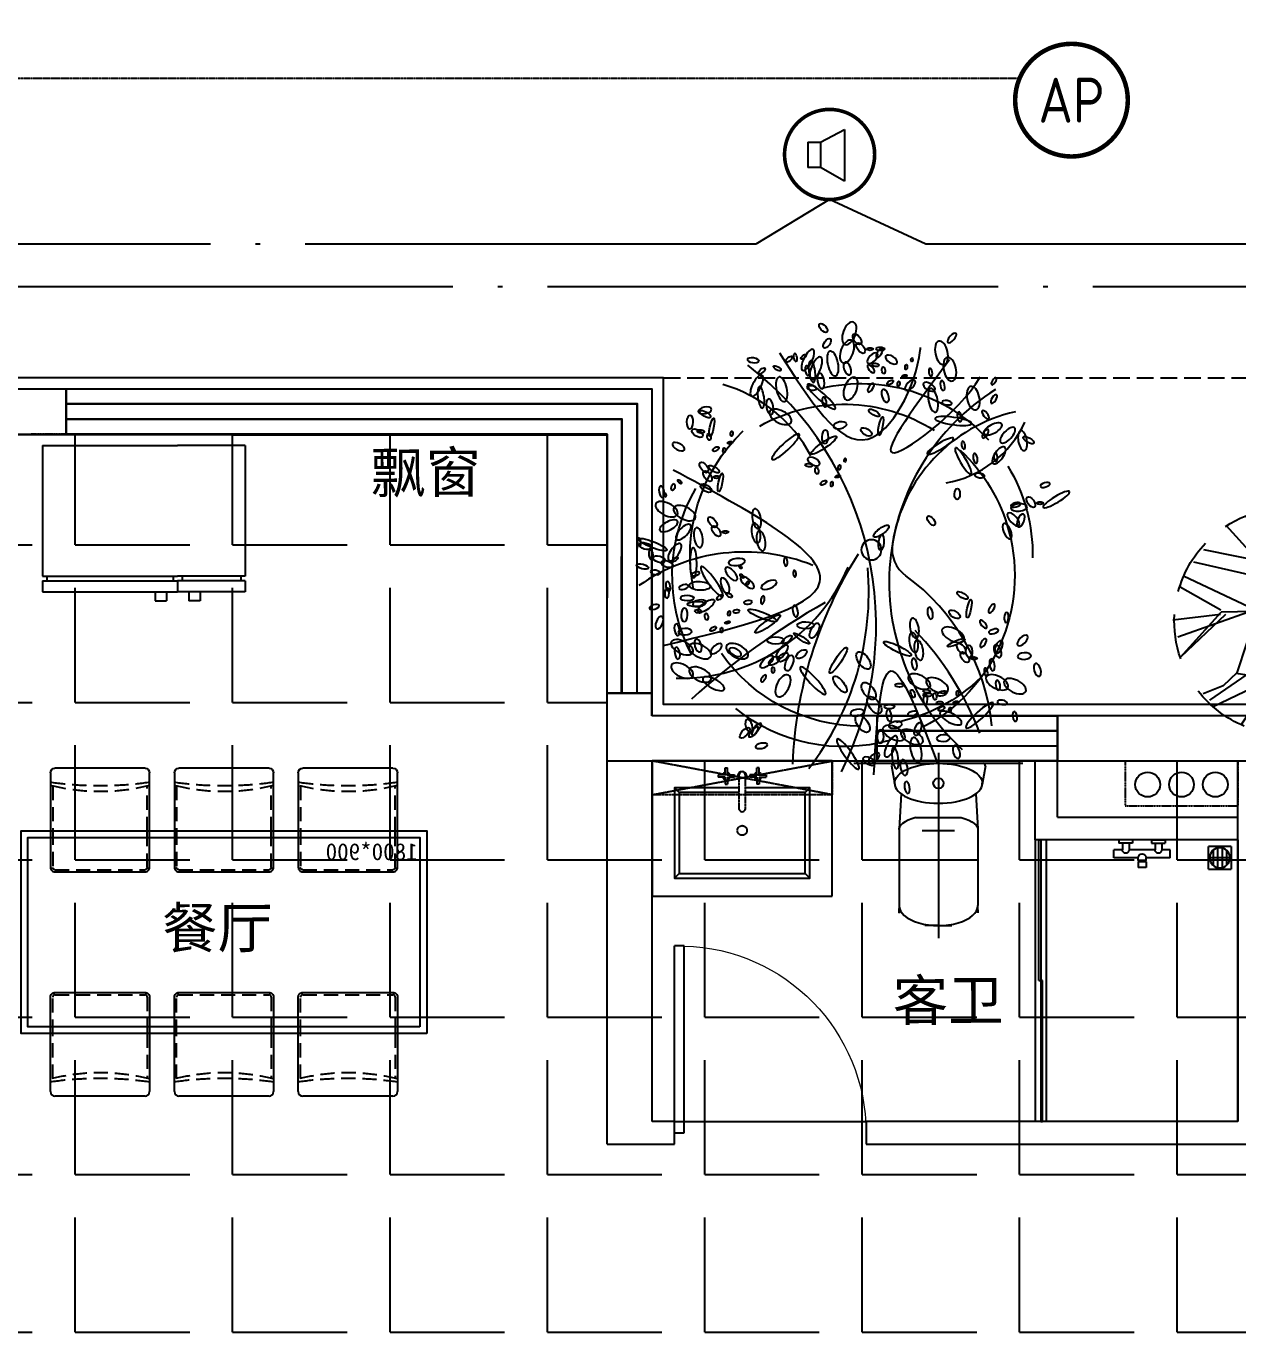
# Model space of a CAD drawing. Extents: x -284868 to 304789, y -137694 to 137894.
# Drawn here: x 267302 to 272679, y -110361 to -104558 of the extents above; entities that cross this region are included whole.
import ezdxf
from ezdxf.enums import TextEntityAlignment as Align

# ---------------------------------------------------------------- set-up
doc = ezdxf.new("R2010")
doc.units = 0
for name, pattern in [('AX-COMP-140B（200）$0$1#comfort_plan$0$DASH', [0.35, 0.25, -0.1]), ('AX-COMP-140B（200）$0$DASH', [0.35, 0.25, -0.1]), ('BORDER2', [0.875, 0.25, -0.125, 0.25, -0.125, 0, -0.125]), ('DASH', [0.35, 0.25, -0.1]), ('DOTE', [2.42, 2, -0.2, 0.02, -0.2]), ('HIDDEN2', [0.1875, 0.125, -0.0625])]:
    doc.linetypes.add(name, pattern=pattern)
doc.layers.get('0').update_dxf_attribs({"linetype": 'CONTINUOUS'})
for name, color, linetype in [('0-墙', 4, 'CONTINUOUS'), ('0-底图', 251, 'CONTINUOUS'), ('0-窗', 11, 'CONTINUOUS'), ('0-非设计区域', 251, 'CONTINUOUS'), ('EQUIP-广播', 3, 'CONTINUOUS'), ('EQUIP-通讯', 3, 'CONTINUOUS'), ('P-完成面', 42, 'CONTINUOUS'), ('P-平面家具', 3, 'CONTINUOUS'), ('P-平面植物', 251, 'CONTINUOUS'), ('WIRE-广播线', 220, 'DOTE'), ('WIRE-网络', 130, 'BORDER2')]:
    doc.layers.add(name, color=color, linetype=linetype)
doc.styles.add('_TCH_DYN', font='')
doc.styles.add('_TEL_ATTDEF', font='GBENOR', dxfattribs={"width": 0.8, "height": 3, "bigfont": 'GBCBIG'})
doc.styles.add('_TEL_DIM', font='SIMPLEX', dxfattribs={"width": 0.8, "height": 3.5, "bigfont": 'HZTXT'})
doc.styles.add('繁线体', font='')
doc.styles.get('_TCH_DYN').set_extended_font_data('SimSun')
doc.styles.get('繁线体').set_extended_font_data('SimSun')

# ---------------------------------------------------------------- blocks, each defined once
blk = doc.blocks.new('A$C6B9D541B')
at = {"ltscale": 500}
for p, q in [((-15, 20), (-15, 277.5)), ((425, 277.5), (425, 20)), ((405, 0), (5, 0))]:
    blk.add_line(p, q, dxfattribs=at)
at = {"linetype": 'HIDDEN2', "ltscale": 500}
for p, q in [((-5, 78.3), (-5, 277.5)), ((415, 277.5), (415, 78.3))]:
    blk.add_line(p, q, dxfattribs=at)
at = {"ltscale": 500}
blk.add_lwpolyline([(-15, 277.5), (-15, 440, -0.414214), (5, 460), (405, 460, -0.414214), (425, 440), (425, 277.5)], format="xyb", dxfattribs=at)
at = {"linetype": 'HIDDEN2', "ltscale": 500}
blk.add_lwpolyline([(-5, 277.5), (-5, 440, -0.414214), (5, 450), (405, 450, -0.414214), (415, 440), (415, 277.5)], format="xyb", dxfattribs=at)
for centre, radius, start, end in [((205, -793.1), 896.7, 75.79752, 104.20248), ((203.7, -1474), 1552.3, 81.80427, 98.09956)]:
    blk.add_arc(centre, radius, start, end, dxfattribs=at)
at = {"ltscale": 500}
for centre, start, end in [((5, 20), 180, 270), ((405, 20), 270, 0)]:
    blk.add_arc(centre, 20, start, end, dxfattribs=at)
blk = doc.blocks.new('*U393')
at = {"ltscale": 500}
blk.add_lwpolyline([(0, 0), (1800, 0), (1800, 900), (0, 900)], close=True, dxfattribs=at)
at = {"color": 253, "ltscale": 500}
blk.add_lwpolyline([(30, 30), (1770, 30), (1770, 870), (30, 870)], close=True, dxfattribs=at)
at = {"rotation": 180}
for p in [(555, 1177.5), (1105, 1177.5), (1655, 1177.5)]:
    blk.add_blockref('A$C6B9D541B', p, dxfattribs=at)
at = {"xscale": -1}
for p in [(555, -277.5), (1105, -277.5), (1655, -277.5)]:
    blk.add_blockref('A$C6B9D541B', p, dxfattribs=at)
at = {"color": 253, "style": '繁线体'}
blk.add_text('1800*900', height=75, dxfattribs=at).set_placement((244.5, 807.5), align=Align.MIDDLE_CENTER)
blk = doc.blocks.new('2000000011AX-COMP-140B（200）$0$111110111022110811071652CDX双门冰箱162')
at = {"linetype": 'AX-COMP-140B（200）$0$DASH', "ltscale": 0.3}
blk.add_line((-1000, 0), (0, 0), dxfattribs=at)
for p, q in [((-950, -50), (-950, -630)), ((-950, -50), (-650, -50)), ((-50, -50), (-650, -50)), ((-50, -50), (-50, -630)), ((-950, -630), (-930, -630)), ((-930, -630), (-670, -630)), ((-930, -630), (-930, -650)), ((-670, -630), (-670, -650)), ((-670, -630), (-650, -630)), ((-630, -630), (-650, -630)), ((-70, -630), (-630, -630)), ((-630, -630), (-630, -650)), ((-50, -630), (-70, -630)), ((-70, -630), (-70, -650)), ((-950, -650), (-930, -650)), ((-950, -650), (-950, -700)), ((-930, -650), (-670, -650)), ((-670, -650), (-650, -650)), ((-650, -650), (-650, -700)), ((-630, -650), (-650, -650)), ((-650, -650), (-650, -700)), ((-70, -650), (-630, -650)), ((-50, -650), (-70, -650)), ((-50, -650), (-50, -700)), ((-950, -700), (-650, -700)), ((-750, -700), (-750, -740)), ((-750, -740), (-700, -740)), ((-700, -700), (-700, -740)), ((-50, -700), (-650, -700)), ((-600, -700), (-600, -740)), ((-550, -740), (-600, -740)), ((-550, -700), (-550, -740))]:
    blk.add_line(p, q)
blk = doc.blocks.new('*U380')
blk.add_blockref('2000000011AX-COMP-140B（200）$0$111110111022110811071652CDX双门冰箱162', (500, 75))
blk = doc.blocks.new('20000110023AX-COMP-140B（200）$0$111110111022110811071652CDX卫生间立管047060')
at = {"linetype": 'AX-COMP-140B（200）$0$1#comfort_plan$0$DASH', "ltscale": 0.2}
for p, q in [((-250, 105), (250, 105)), ((-250, 105), (-250, -95)), ((250, 105), (250, -95)), ((-250, -95), (250, -95))]:
    blk.add_line(p, q, dxfattribs=at)
for centre in [(-150, 0), (0, 0), (150, 0)]:
    blk.add_circle(centre, 55)
blk = doc.blocks.new('*U399')
for p, q in [((600, 80), (600, 330)), ((700, -20), (700, 330)), ((600, 80), (-200, 80)), ((-200, -20), (700, -20))]:
    blk.add_line(p, q)
at = {"extrusion": (0, 0, -1), "zscale": -1}
blk.add_blockref('20000110023AX-COMP-140B（200）$0$111110111022110811071652CDX卫生间立管047060', (-50, 225), dxfattribs=at)
blk = doc.blocks.new('*U401')
for p, q in [((-350, -920), (-350, 330)), ((-300, 330), (-350, 330)), ((-325, -295), (-325, 330)), ((-325, 330), (-317, 330)), ((-317, 330), (-317, -295)), ((-300, -920), (-300, 330)), ((550, 330), (-300, 330)), ((550, -920), (550, 330)), ((-333, -295), (-333, -920)), ((-333, -295), (-325, -295)), ((-325, -920), (-325, -295)), ((-317, -295), (-325, -295)), ((142.5, -797.5), (107.5, -797.5)), ((107.5, -822.5), (107.5, -797.5)), ((142.5, -822.5), (142.5, -797.5)), ((420, -790), (420, -890)), ((420, -790), (520, -790)), ((440, -873.5), (440, -806.5)), ((460, -883.9), (460, -796.1)), ((480, -883.9), (480, -796.1)), ((500, -873.5), (500, -806.5)), ((520, -890), (520, -790)), ((0, -840), (0, -875)), ((107.5, -840), (0, -840)), ((142.5, -822.5), (107.5, -822.5)), ((107.5, -827.5), (107.5, -840)), ((142.5, -827.5), (107.5, -827.5)), ((109.5, -827.5), (109.5, -822.5)), ((140.5, -827.5), (140.5, -822.5)), ((142.5, -827.5), (142.5, -840)), ((250, -840), (142.5, -840)), ((250, -840), (250, -875)), ((515, -840), (425, -840)), ((-300, -920), (-350, -920)), ((-333, -920), (-325, -920)), ((550, -920), (-300, -920)), ((37.5, -875), (0, -875)), ((22.5, -920), (22.5, -905)), ((82.5, -905), (22.5, -905)), ((82.5, -920), (22.5, -920)), ((37.5, -905), (37.5, -875)), ((67.5, -905), (67.5, -875)), ((182.5, -875), (67.5, -875)), ((82.5, -920), (82.5, -905)), ((167.5, -920), (82.5, -920)), ((167.5, -920), (167.5, -905)), ((167.5, -905), (227.5, -905)), ((167.5, -920), (227.5, -920)), ((182.5, -905), (182.5, -875)), ((250, -875), (212.5, -875)), ((212.5, -905), (212.5, -875)), ((227.5, -920), (227.5, -905)), ((520, -890), (420, -890))]:
    blk.add_line(p, q)
blk.add_circle((470, -840), 45)
for centre, radius, start, end in [((52.5, -875), 15, 0, 180), ((125, -840), 17.5, 180, 0), ((197.5, -875), 15, 0, 180)]:
    blk.add_arc(centre, radius, start, end)
blk = doc.blocks.new('*U402')
at = {"linetype": 'AX-COMP-140B（200）$0$1#comfort_plan$0$DASH'}
for p, q in [((-249.9, 130), (-249.9, 280)), ((-249.9, 280), (550.1, 280)), ((550.1, 130), (-249.9, 280)), ((-249.9, 130), (550.1, 280)), ((550.1, 280), (550.1, 130)), ((550.1, 130), (-249.9, 130))]:
    blk.add_line(p, q, dxfattribs=at)
for p, q in [((-249.9, 280), (-249.9, -320)), ((550.1, 280), (-249.9, 280)), ((74.6, 218.2), (74.6, 249.5)), ((74.6, 249.5), (84.6, 249.5)), ((84.6, 218.2), (84.6, 249.5)), ((215.4, 218.2), (215.4, 249.5)), ((225.4, 249.5), (215.4, 249.5)), ((225.4, 218.2), (225.4, 249.5)), ((550.1, -320), (550.1, 280)), ((74.6, 218.2), (43.4, 218.2)), ((43.4, 218.2), (43.4, 208.2)), ((74.6, 208.2), (43.4, 208.2)), ((74.6, 208.2), (74.6, 177)), ((74.6, 177), (84.6, 177)), ((84.6, 218.2), (115.9, 218.2)), ((84.6, 208.2), (115.9, 208.2)), ((84.6, 208.2), (84.6, 177)), ((115.9, 218.2), (115.9, 208.2)), ((215.4, 218.2), (184.1, 218.2)), ((184.1, 218.2), (184.1, 208.2)), ((215.4, 208.2), (184.1, 208.2)), ((215.4, 208.2), (215.4, 177)), ((225.4, 177), (215.4, 177)), ((225.4, 218.2), (256.6, 218.2)), ((225.4, 208.2), (256.6, 208.2)), ((225.4, 208.2), (225.4, 177)), ((256.6, 218.2), (256.6, 208.2)), ((-129.9, 140), (-149.9, 160)), ((430.1, 140), (450.1, 160)), ((-129.9, -220), (-149.9, -240)), ((430.1, -220), (450.1, -240)), ((-249.9, -320), (550.1, -320))]:
    blk.add_line(p, q)
at = {"linetype": 'AX-COMP-140B（200）$0$DASH'}
for p, q in [((135.6, 217.6), (135.6, 70.8)), ((164.4, 70.8), (164.4, 217.6))]:
    blk.add_line(p, q, dxfattribs=at)
for points in [[(135.6, 160), (-149.9, 160), (-149.9, -240), (450.1, -240), (450.1, 160), (164.4, 160)], [(135.6, 140), (-129.9, 140), (-129.9, -220), (430.1, -220), (430.1, 140), (164.4, 140)]]:
    blk.add_lwpolyline(points)
blk.add_circle((150, -28.6), 21.4, dxfattribs=at)
for centre, radius, start, end in [((150, 213.2), 20, 315.95732, 224.04268), ((150, 217.6), 14.4, 0, 180), ((150, 69.2), 14.5, 173.57398, 6.42602)]:
    blk.add_arc(centre, radius, start, end)
for centre, start, end in [((79.6, 213.2), 107.00272, 162.99728), ((79.6, 213.2), 197.00272, 252.99728), ((79.6, 213.2), 17.00272, 72.99728), ((79.6, 213.2), 287.00272, 342.99728), ((220.4, 213.2), 107.00272, 162.99728), ((220.4, 213.2), 197.00272, 252.99728), ((220.4, 213.2), 17.00272, 72.99728), ((220.4, 213.2), 287.00272, 342.99728)]:
    blk.add_arc(centre, 17.1, start, end, dxfattribs=at)
blk = doc.blocks.new('*U403')
at = {"ltscale": 10}
for p, q in [((0, 327), (0, -496.5)), ((-208, 268.7), (-194.2, 185.4)), ((-197.6, 280), (197.6, 280)), ((208, 268.7), (194.2, 185.4)), ((-166, 144.9), (-175, -10.6)), ((166, 144.9), (175, -10.6)), ((-100.2, 39.7), (100.2, 39.7)), ((0, 25.9), (0, -63.5)), ((-175, -12), (-175, -351.2)), ((-71.7, -18.8), (71.7, -18.8)), ((-43.6, -18.8), (43.6, -18.8)), ((175, -12), (175, -351.2))]:
    blk.add_line(p, q, dxfattribs=at)
for p, q in [((-375, 280), (375, 280)), ((-175, -351.2), (-175, -384.6)), ((0, -440), (-59.9, -440)), ((0, -440), (59.9, -440))]:
    blk.add_line(p, q)
for points in [[(-175, -384.6, 10, 0, 0), (-175, -296.7, 10, 10, 0)], [(175, -384.6, 10, 0, 0), (175, -296.7, 10, 10, 0)]]:
    blk.add_lwpolyline(points, format="xyseb")
blk.add_circle((0, 191.2), 22.8, dxfattribs=at)
for centre, start, end in [((-197.6, 269.5), 90, 184.88863), ((197.6, 269.5), 355.11137, 90)]:
    blk.add_arc(centre, 10.4, start, end, dxfattribs=at)
at = {"ltscale": 10, "extrusion": (0, 0, -1)}
for centre, major_axis, ratio, start_param, end_param in [((0, 191.2), (194.6, 0), 0.456392, 3.141593, 6.283185), ((0.7, -11.9), (-174.9, 3.2), 0.369842, 2.169272, 3.218057)]:
    blk.add_ellipse(centre, major_axis=major_axis, ratio=ratio, start_param=start_param, end_param=end_param, dxfattribs=at)
at = {"ltscale": 10}
for centre, major_axis, ratio, start_param, end_param in [((0, 191.2), (194.6, 0), 0.456392, 3.141593, 6.283185), ((-0.7, -11.9), (174.9, 3.2), 0.369842, 2.169272, 3.218057), ((0, -351.2), (-175, 0), 0.507463, 0, 3.141593)]:
    blk.add_ellipse(centre, major_axis=major_axis, ratio=ratio, start_param=start_param, end_param=end_param, dxfattribs=at)
blk = doc.blocks.new('2000011$TCHSYS$WIN2D011')
for p, q in [((-0.5, 0.5), (0.5, 0.5)), ((-0.5, 0.5), (-0.5, -0.5)), ((0.5, 0.5), (0.5, -0.5)), ((0.5, 0.1667), (-0.5, 0.1667)), ((0.5, -0.1667), (-0.5, -0.1667)), ((-0.5, -0.5), (0.5, -0.5))]:
    blk.add_line(p, q)
blk = doc.blocks.new('2$DorLib2D$00000001')
for p, q in [((0.45, 0.975), (0.5, 0.975)), ((0.45, 0), (0.45, 0.975)), ((0.5, 0), (0.5, 0.975)), ((0.5, 0), (0.45, 0))]:
    blk.add_line(p, q)
at = {"lineweight": 13}
blk.add_arc((0.475, 0), 0.975, 91.46928, 180, dxfattribs=at)
blk = doc.blocks.new('DDDDDDDGFDSG')
for p, q in [((430211.4, 14509.3), (427111, 14509.3)), ((430211.4, 13059.4), (430211.4, 14509.3)), ((427111, 14309.3), (430011.4, 14309.3)), ((430011.4, 12959.4), (430011.4, 14309.3)), ((431210.3, 13059.4), (430211.4, 13059.4)), ((431210.3, 12859.4), (431210.3, 13059.4)), ((432910.3, 13059.4), (432010.3, 13059.4)), ((432010.3, 13059.4), (432010.3, 12859.4)), ((430011.4, 11159.4), (430011.4, 12959.4)), ((430211.4, 12859.4), (431210.3, 12859.4)), ((430211.4, 11259.4), (430211.4, 12859.4)), ((432010.3, 12859.4), (432810.3, 12859.4)), ((432810.3, 11259.4), (432810.3, 12859.4)), ((430310.3, 11259.4), (430211.4, 11259.4)), ((430310.3, 11159.4), (430310.3, 11259.4)), ((430310.3, 11259.4), (431160.3, 11259.4)), ((432810.3, 11259.4), (431160.3, 11259.4)), ((431160.3, 11259.4), (431160.3, 11159.4)), ((430011.4, 11159.4), (430310.3, 11159.4)), ((431160.3, 11159.4), (432910.3, 11159.4))]:
    blk.add_line(p, q)
at = {"linetype": 'Continuous'}
for p, q in [((427611.4, 14309.3), (427611.4, 14509.3)), ((430011.4, 13159.5), (430211.4, 13159.5))]:
    blk.add_line(p, q, dxfattribs=at)
for points in [[(430211.4, 13159.5), (430211.4, 14509.3), (427611.4, 14509.3)], [(430144.7, 13159.5), (430144.7, 14442.6), (427611.4, 14442.6)], [(430078, 13159.5), (430078.1, 14375.9), (427611.4, 14375.9)], [(430011.4, 13159.5), (430011.4, 14309.3), (427611.4, 14309.3)]]:
    blk.add_lwpolyline(points, dxfattribs=at)
at = {"extrusion": (-1.71017e-09, 4.57407e-09, -1), "zscale": -1, "rotation": 359.9987641515798}
blk.add_blockref('*U380', (-427955.5, 14234.1, 0), dxfattribs=at)
for name, p, xscale, yscale, zscale, rotation in [('2000011$TCHSYS$WIN2D011', (431610.3, 12959.4), 799.9999999999994, 199.9999999999999, -799.9999999999994, 180.0000000000173), ('2$DorLib2D$00000001', (430735.3, 11209.4), -850, 850, -850, 1.654676395901334e-11)]:
    blk.add_blockref(name, p, dxfattribs=dict(xscale=xscale, yscale=yscale, zscale=zscale, rotation=rotation))
at = {"extrusion": (1.43528e-20, 8.74071e-22, -1), "xscale": -0.9999999999999998, "zscale": -0.9999999999999998, "rotation": 0.001335837536267093}
for name, p in [('*U403', (-431481.7, 12568.8)), ('*U402', (-430460.6, 12579.3))]:
    blk.add_blockref(name, p, dxfattribs=at)
at = {"extrusion": (1.26587e-20, 8.74071e-22, -1), "zscale": -1, "rotation": 359.9995999685073}
blk.add_blockref('*U393', (-429210.9, 11649.2), dxfattribs=at)
at = {"extrusion": (1.43528e-20, 2.56814e-21, -1), "zscale": -1}
blk.add_blockref('*U399', (-432610.3, 12529.4), dxfattribs=at)
at = {"xscale": -1, "rotation": 180}
blk.add_blockref('*U401', (432260.3, 11589.4), dxfattribs=at)
at = {"style": '_TCH_DYN'}
for s, p in [('飘窗', (429452.9, 13997.2)), ('餐厅', (428528.2, 11975.9))]:
    blk.add_text(s, height=180, rotation=0.24476, dxfattribs=at).set_placement(p, align=Align.BOTTOM_RIGHT)
blk.add_text('客卫', height=180, rotation=0.24476, dxfattribs=at).set_placement((431279.5, 11706.2))
blk = doc.blocks.new('yld.studio@foxmail.com-15')
at = {"color": 251}
blk.add_circle((67569.1, -97904.1), 44.8, dxfattribs=at)
for centre, start, end in [((67613.8, -97926.4), 76.88957, 138.11767), ((67693.5, -98017.5), 61.01045, 122.23854), ((67613.8, -97926.4), 348.58817, 46.57142), ((67693.5, -98017.5), 133.16442, 165.32414), ((67613.8, -97926.4), 149.04354, 181.20326), ((67693.5, -98017.5), 332.70905, 30.6923), ((67693.5, -98017.5), 165.32414, 242.65615), ((67613.8, -97926.4), 270.52014, 325.07436), ((67613.8, -97926.4), 226.04774, 258.53527), ((67693.5, -98017.5), 254.64102, 309.19524)]:
    blk.add_arc(centre, 760, start, end, dxfattribs=at)
for centre, major_axis, ratio in [((67663.4, -96943), (19.4, -49.7), 0.514982), ((67254.3, -97031.6), (-11.3, -52.2), 0.514982), ((67673.2, -97023.9), (19.4, -49.7), 0.514982), ((67736.9, -97076.8), (-11.9, -54.9), 0.414379), ((67217.7, -97104.4), (-11.3, -52.2), 0.514982), ((67477, -97060.3), (25.5, 15.6), 0.489709), ((67672.1, -97099.4), (-10.1, -28.2), 0.489709), ((67811.8, -97097.3), (20.7, -49.3), 0.38159), ((67829.2, -97112.1), (-6.6, -47.9), 0.283409), ((67658.2, -97188.3), (19.4, -49.7), 0.514982), ((67964, -97190.2), (-11.9, -54.9), 0.414379), ((67114.4, -97233.1), (-11.3, -52.2), 0.514982), ((67292.6, -97242.3), (-10.1, -52.5), 0.38159), ((67309.9, -97181.8), (25.5, 15.6), 0.489709), ((67505.1, -97221), (-10.1, -28.2), 0.489709), ((67788.2, -97223.4), (61.1, 54.6), 0.200035), ((68056.3, -97225.4), (-6.6, -47.9), 0.283409), ((67203.3, -97334.2), (81.1, 11.7), 0.200035), ((68305.4, -97282.5), (29.4, -5.6), 0.489709), ((67705.7, -97350.7), (29.4, -5.6), 0.489709), ((67261.4, -97445.4), (58.6, -34.7), 0.200035), ((67947.6, -97445.4), (60.3, -55.5), 0.200035), ((67015.8, -97495.7), (-1.6, -18.4), 0.42873), ((67159.8, -97512.1), (-34.6, -58.6), 0.200035), ((66747.1, -97684.1), (58.6, -34.7), 0.200035), ((66913.5, -97719.2), (36.8, -3.3), 0.42873), ((66905.5, -97776.9), (11.5, -27.6), 0.489709), ((66938.4, -97771.9), (24.3, 27.9), 0.42873), ((67949.6, -97956.2), (-1.6, -18.4), 0.42873), ((68166.5, -97955.7), (36.8, -3.3), 0.42873), ((67910, -98008.5), (-1.3, -14.7), 0.42873), ((68191.5, -98008.5), (24.3, 27.9), 0.42873), ((68024.2, -98058.1), (34.2, -14.2), 0.42873), ((68120.5, -98047.2), (28.4, 23.7), 0.42873), ((68477, -98092.3), (1.2, -22.2), 0.42873), ((68117.3, -98134.9), (18.4, -1.6), 0.42873), ((68333.6, -98138.1), (29.4, -5.6), 0.489709), ((66971.4, -98207), (1.2, -22.2), 0.42873), ((68169.5, -98174.6), (14.7, -1.3), 0.42873), ((68511.2, -98223.3), (11.5, -27.6), 0.489709), ((67005.6, -98338), (11.5, -27.6), 0.489709), ((67011.1, -98356.1), (-10.1, -28.2), 0.489709), ((68259, -98339.9), (22.6, -19.6), 0.489709), ((67092.3, -98640.9), (60.3, -55.5), 0.200035), ((67332.3, -98569.6), (1.2, -22.2), 0.42873), ((67635.7, -98626.5), (29.4, -5.6), 0.489709), ((67366.5, -98700.6), (11.5, -27.6), 0.489709), ((67465.8, -98681.4), (29.4, -5.6), 0.489709), ((67375.5, -98793.4), (-11.9, -54.9), 0.414379), ((68060.6, -98772.1), (26.3, -4.6), 0.42873), ((67467.8, -98828.7), (-6.6, -47.9), 0.283409), ((67561.1, -98828.3), (22.6, -19.6), 0.489709)]:
    blk.add_ellipse(centre, major_axis=major_axis, ratio=ratio, start_param=3.141593, end_param=9.424778, dxfattribs=at)
at = {"color": 251, "extrusion": (0, 0, -1)}
for centre, major_axis, ratio in [((67778.4, -96919), (16.2, 18.9), 0.489709), ((67628.5, -96969.7), (-16.1, -22.2), 0.514982), ((67761.8, -96987), (14.5, -20.2), 0.489709), ((67525.9, -97012.8), (18.3, 0.3), 0.42873), ((67571.9, -97013.2), (13.7, 0.2), 0.42873), ((67613.2, -97008.6), (-16.1, -22.2), 0.514982), ((67386.2, -97062.4), (1.02, -9.08), 0.42873), ((67411.5, -97094.1), (1.3, -11.3), 0.42873), ((67547.9, -97083.7), (15.2, 1.9), 0.489709), ((67866.7, -97046.5), (11.1, -9.8), 0.42873), ((67931.5, -97057), (13.9, -12.2), 0.42873), ((67512.1, -97107.8), (-1.7, -15.2), 0.489709), ((68052.3, -97108.4), (13.9, -12.2), 0.42873), ((67445.3, -97167.8), (1.3, -11.3), 0.42873), ((67525.2, -97355.9), (8.6, -41.1), 0.200035), ((67553.9, -97296.7), (23.5, 14.1), 0.38159), ((68275.2, -97358.3), (8.6, -41.1), 0.200035), ((68303.9, -97299.1), (23.5, 14.1), 0.38159), ((67589.5, -97381), (23.2, 14.6), 0.514982), ((68323.5, -97375.8), (15.2, 1.9), 0.489709), ((68339.5, -97383.4), (23.2, 14.6), 0.514982), ((66869.4, -97420.7), (23.5, 14.1), 0.38159), ((67778, -97438.9), (56, -38.7), 0.200035), ((68187.1, -97386.2), (1.3, -11.3), 0.42873), ((68287.7, -97400), (-1.7, -15.2), 0.489709), ((68220.9, -97459.9), (1.3, -11.3), 0.42873), ((67684.4, -97506.4), (1.02, -9.08), 0.42873), ((67709.7, -97538.1), (1.3, -11.3), 0.42873), ((67810.3, -97551.8), (-1.7, -15.2), 0.489709), ((67846.1, -97527.6), (15.2, 1.9), 0.489709), ((68266.5, -97543.2), (23.5, 14.1), 0.38159), ((68295.2, -97573.9), (-16.1, -22.2), 0.514982), ((68310.6, -97535.1), (-16.1, -22.2), 0.514982), ((67743.5, -97611.8), (1.3, -11.3), 0.42873), ((68237.9, -97602.3), (8.6, -41.1), 0.200035), ((68254, -97578.6), (13.7, 0.2), 0.42873), ((68302.2, -97627.4), (23.2, 14.6), 0.514982), ((68483.4, -97658.1), (1.02, -9.08), 0.42873), ((66819.6, -97700.1), (13.7, 0.2), 0.42873), ((66860.8, -97695.4), (-16.1, -22.2), 0.514982), ((67303.1, -97776.1), (-15, -19.8), 0.489709), ((68273.2, -97779.1), (-16.1, -22.2), 0.514982), ((67524.9, -97821.9), (33.3, -24.2), 0.336016), ((67525.5, -97872.5), (2.8, -34.2), 0.336016), ((68216.7, -97822.6), (13.7, 0.2), 0.42873), ((68257.9, -97817.9), (-16.1, -22.2), 0.514982), ((68359.6, -97958.9), (-0.6, -68.1), 0.200035), ((68539.8, -97877), (63.3, 25.1), 0.200035), ((68440.1, -97942.8), (11.1, -8), 0.42873), ((67137, -98167.3), (8.6, -41.1), 0.200035), ((67165.7, -98108.1), (23.5, 14.1), 0.38159), ((68243.4, -98112.8), (11.6, -10), 0.489709), ((68302.8, -98149.7), (34.8, -25.2), 0.368424), ((68387.5, -98114.8), (29.6, 0.5), 0.42873), ((67201.3, -98192.4), (23.2, 14.6), 0.514982), ((68031, -98230.6), (56, -38.7), 0.200035), ((68054.1, -98193.3), (63.3, 25.1), 0.200035), ((68201.9, -98184.2), (1.3, -11.3), 0.42873), ((68302.6, -98198), (-1.7, -15.2), 0.489709), ((68338.4, -98173.8), (15.2, 1.9), 0.489709), ((67823.4, -98262.4), (16.7, -33), 0.42873), ((67862.3, -98238), (37, 0.6), 0.42873), ((67945.7, -98301.2), (21.8, -16.6), 0.38159), ((67996.3, -98304.6), (37, 0.6), 0.42873), ((68235.8, -98257.9), (1.3, -11.3), 0.42873), ((67137.4, -98356.7), (-1.1, -27.4), 0.514982), ((67157, -98382.9), (-16.1, -22.2), 0.514982), ((67172.4, -98344), (-16.1, -22.2), 0.514982), ((67455.4, -98343.8), (61, 30.3), 0.200035), ((67606.4, -98395.3), (-26.1, -35.9), 0.514982), ((67880.7, -98365.6), (22.2, -16.1), 0.514982), ((67964.2, -98379.5), (22.2, -16.1), 0.514982), ((67967.6, -98355.4), (22.2, -29.6), 0.42873), ((67115.8, -98387.5), (13.7, 0.2), 0.42873), ((67936.1, -98405.3), (11.7, -35.1), 0.42873), ((68003.1, -98394.8), (22.2, -16.1), 0.514982), ((68035.6, -98399.2), (26.6, -25.7), 0.42873), ((67710.7, -98500.7), (-27, -35.3), 0.38159), ((67189.9, -98542.6), (1.3, -11.3), 0.42873), ((67326.4, -98532.1), (15.2, 1.9), 0.489709), ((67388.3, -98543.5), (-5.6, -17.6), 0.42873), ((67447.1, -98505.8), (18.5, 0.3), 0.42873), ((67583.9, -98530.6), (-26.1, -35.9), 0.514982), ((67268, -98584.8), (14.8, 0.2), 0.42873), ((67290.6, -98556.3), (-1.7, -15.2), 0.489709), ((67323, -98549), (18.5, 0.3), 0.42873), ((67492.3, -98601.1), (22.2, 0.3), 0.42873), ((67559.1, -98593.6), (-26.1, -35.9), 0.514982), ((67223.8, -98616.3), (1.3, -11.3), 0.42873), ((67611.5, -98676.1), (-26.1, -35.9), 0.514982), ((68134.7, -98714.4), (20, -21.8), 0.42873)]:
    blk.add_ellipse(centre, major_axis=major_axis, ratio=ratio, dxfattribs=at)
at = {"color": 251}
for centre, major_axis, ratio in [((67207.5, -96965.7), (17.5, -20.2), 0.42873), ((67530.4, -97031.6), (11.9, -18.8), 0.42873), ((67847.6, -97060.3), (23.4, -46.1), 0.368424), ((67561, -97053.5), (21.2, -21.1), 0.489709), ((67567.8, -97101), (14.1, 17.2), 0.42873), ((67903, -97049.6), (-3.1, -17.5), 0.42873), ((67022.5, -97158.6), (9.5, -15.1), 0.42873), ((67303.2, -97117.9), (-3.1, -17.5), 0.42873), ((67790, -97154.4), (-6.2, -35.1), 0.42873), ((67850, -97108.1), (-3.9, -21.9), 0.42873), ((68074.8, -97173.7), (23.4, -46.1), 0.368424), ((67250.3, -97176.4), (-3.9, -21.9), 0.42873), ((67393.9, -97175), (21.2, -21.1), 0.489709), ((67568.6, -97185), (11.9, -18.8), 0.42873), ((67831, -97184.7), (22, 3.3), 0.42873), ((67022.6, -97237.5), (11.9, -18.8), 0.42873), ((67231.2, -97252.9), (22, 3.3), 0.42873), ((67775.1, -97247.4), (-3.9, -21.9), 0.42873), ((68017.1, -97267.7), (-6.2, -35.1), 0.42873), ((67060, -97306.9), (14.1, 17.2), 0.42873), ((67175.3, -97315.6), (-3.9, -21.9), 0.42873), ((67970, -97312.6), (47.6, 24.1), 0.514982), ((68372.2, -97334), (1.5, -29.9), 0.489709), ((66962.2, -97398.1), (30.9, -32.1), 0.42873), ((67027.5, -97370.2), (39.5, -20.6), 0.42873), ((67060.8, -97390.9), (11.9, -18.8), 0.42873), ((67772.4, -97402.2), (1.5, -29.9), 0.489709), ((66896.3, -97422.6), (-7.7, -43.9), 0.42873), ((67159.2, -97441.7), (-3.1, -17.5), 0.42873), ((68423.5, -97442.7), (26.4, 14.1), 0.489709), ((67001.3, -97487.3), (25.5, -36.5), 0.42873), ((67106.2, -97500.2), (-3.9, -21.9), 0.42873), ((67823.8, -97510.9), (26.4, 14.1), 0.489709), ((67087.2, -97576.8), (22, 3.3), 0.42873), ((66796.9, -97619.6), (21.5, -5.9), 0.42873), ((68498.8, -97642.3), (-4.6, -26.3), 0.42873), ((66928.4, -97707.6), (21.5, -5.9), 0.42873), ((68077.4, -97764.3), (-7.7, -43.9), 0.42873), ((68397.6, -97737.7), (47.6, 24.1), 0.514982), ((68477.2, -97720.2), (47.6, 24.1), 0.514982), ((68468.2, -97794.1), (39.5, -20.6), 0.42873), ((66966.2, -97824), (-14.2, -34.2), 0.42873), ((68058.6, -97862.3), (-7.7, -43.9), 0.42873), ((68081.2, -97828), (-7.7, -43.9), 0.42873), ((68337, -97846.5), (-7.7, -43.9), 0.42873), ((68402.9, -97822), (30.9, -32.1), 0.42873), ((68442, -97911.2), (25.5, -36.5), 0.42873), ((68599.9, -97865.5), (-3.1, -17.5), 0.42873), ((68546.9, -97924), (-3.9, -21.9), 0.42873), ((68277.8, -98042.3), (-47.6, -66.7), 0.200035), ((68349.4, -98007.7), (17.2, -4.8), 0.42873), ((68527.9, -98000.6), (22, 3.3), 0.42873), ((68219.3, -98060.5), (-14.2, -34.2), 0.42873), ((68402.6, -98066), (21.5, -5.9), 0.42873), ((68472, -98063.3), (-3.9, -21.9), 0.42873), ((68052.6, -98124.7), (4.3, -18), 0.42873), ((67036.5, -98166.7), (11.9, -18.8), 0.42873), ((67309.7, -98186.7), (-4.6, -26.3), 0.42873), ((67907.8, -98174.9), (-4.6, -26.3), 0.42873), ((68400.4, -98189.6), (1.5, -29.9), 0.489709), ((68534.1, -98154), (21.5, -5.9), 0.42873), ((67073.9, -98236.2), (14.1, 17.2), 0.42873), ((67208.5, -98282.1), (47.6, 24.1), 0.514982), ((67379.6, -98252.7), (-7.7, -43.9), 0.42873), ((68433, -98255.1), (-4.6, -26.3), 0.42873), ((66900, -98310.1), (21.2, -21.1), 0.489709), ((67028.5, -98268.7), (21.5, -5.9), 0.42873), ((67074.7, -98320.2), (11.9, -18.8), 0.42873), ((67383.3, -98316.4), (-7.7, -43.9), 0.42873), ((68340.4, -98325.5), (-8.4, -28.7), 0.489709), ((68411.4, -98333), (47.6, 24.1), 0.514982), ((68398, -98264), (29.9, -1.4), 0.489709), ((67360.7, -98350.6), (-7.7, -43.9), 0.42873), ((68166.8, -98351.5), (47.6, 24.1), 0.514982), ((68175.4, -98355.7), (26.4, 14.1), 0.489709), ((68331.8, -98350.6), (47.6, 24.1), 0.514982), ((68432.6, -98359.2), (-4.6, -26.3), 0.42873), ((66834.9, -98440.3), (-8.4, -28.7), 0.489709), ((66892.4, -98378.7), (29.9, -1.4), 0.489709), ((67035.7, -98416.7), (-4.6, -26.3), 0.42873), ((67380.9, -98411.7), (-4.6, -26.3), 0.42873), ((67831.4, -98483.5), (55.5, 60.3), 0.200035), ((68331.4, -98454.6), (47.6, 24.1), 0.514982), ((68411, -98437.1), (47.6, 24.1), 0.514982), ((66934.5, -98512.2), (47.6, 24.1), 0.514982), ((67014.1, -98494.7), (47.6, 24.1), 0.514982), ((67063.3, -98448.5), (-3.1, -17.5), 0.42873), ((67279.7, -98507.1), (47.6, 24.1), 0.514982), ((67359.3, -98489.6), (47.6, 24.1), 0.514982), ((67964.1, -98505.9), (24.1, -47.6), 0.514982), ((68050.4, -98472.9), (9.5, -15.1), 0.42873), ((68272.1, -98495.6), (47.1, 25.3), 0.38159), ((67010.4, -98507), (-3.9, -21.9), 0.42873), ((67257.9, -98543.3), (21.5, -5.9), 0.42873), ((66991.3, -98583.6), (22, 3.3), 0.42873), ((66935.4, -98646.3), (-3.9, -21.9), 0.42873), ((67220, -98652.1), (47.1, 25.3), 0.38159), ((67389.3, -98631.2), (21.5, -5.9), 0.42873), ((67494, -98639.9), (-4.6, -26.3), 0.42873), ((67392.8, -98735.4), (47.6, 24.1), 0.514982), ((67472.4, -98717.8), (47.6, 24.1), 0.514982), ((67532.5, -98732.8), (1.5, -29.9), 0.489709), ((68088.7, -98705.3), (11.9, -18.8), 0.42873), ((68115.9, -98682.7), (-8.4, -28.7), 0.489709), ((67253.3, -98741.3), (29.9, -1.4), 0.489709), ((67486.3, -98777), (23.4, -46.1), 0.368424), ((67677.1, -98810.2), (-47.6, -66.7), 0.200035), ((67195.7, -98802.8), (-8.4, -28.7), 0.489709), ((67583.9, -98841.6), (26.4, 14.1), 0.489709), ((67428.6, -98871), (-6.2, -35.1), 0.42873), ((67415.2, -98959.7), (-4.6, -26.3), 0.42873)]:
    blk.add_ellipse(centre, major_axis=major_axis, ratio=ratio, dxfattribs=at)
at = {"color": 251, "extrusion": (0, 0, -1)}
for centre, major_axis, ratio, start_param, end_param in [((69001.1, -98232.5), (-810.2, -1204.4), 1, 0.509025, 1.892273), ((67983.5, -97096.8), (16, 9.3), 0.42873, 3.141593, 9.424778), ((68090.2, -97061), (24.4, 4.5), 0.489709, 3.141593, 9.424778), ((67418.7, -97133.9), (11.2, -2.4), 0.42873, 3.141593, 9.424778), ((66478.9, -98053.1), (-567.5, -838), 1, 3.105711, 4.936061), ((67482.3, -97161.8), (13.1, -8.1), 0.489709, 3.141593, 9.424778), ((68406.4, -97786.5), (-392.2, -511.7), 1, 1.400805, 2.202876), ((66772.4, -97989.1), (-386.4, -598.3), 1, 2.788021, 3.97962), ((67318.1, -97137.7), (-272.6, -392.7), 1, -0.434629, 0.525976), ((68194.3, -97426), (11.2, -2.4), 0.42873, 3.141593, 9.424778), ((68257.9, -97454), (13.1, -8.1), 0.489709, 3.141593, 9.424778), ((67716.9, -97577.9), (11.2, -2.4), 0.42873, 3.141593, 9.424778), ((67780.5, -97605.8), (13.1, -8.1), 0.489709, 3.141593, 9.424778), ((68418.9, -97598.5), (7.58, 8.54), 0.42873, 3.141593, 9.424778), ((68448, -97621.9), (2.8, -15.1), 0.489709, 3.141593, 9.424778), ((67187.2, -97658.2), (0.7, -24.8), 0.489709, 3.141593, 9.424778), ((67328, -97899.9), (15.3, -148.7), 1, 4.655583, 5.753079), ((68136.6, -98718.5), (-417.3, -690.5), 1, 2.207479, 3.211548), ((68572.7, -97883.4), (26.2, 8.1), 0.514982, 3.141593, 9.424778), ((66052.6, -98936), (-1046.4, -1553.2), 1, 3.548561, 4.075938), ((68475.9, -97963.8), (26.2, 8.1), 0.514982, 3.141593, 9.424778), ((68511.5, -97941.9), (26.2, 8.1), 0.514982, 3.141593, 9.424778), ((68862.2, -98087.1), (-700.6, -1072), 1, 0.330518, 1.072389), ((68414.2, -97664.8), (-459.3, -662), 1, -0.636767, 0.561589), ((68144.2, -98018.5), (7.58, 8.54), 0.42873, 3.141593, 9.424778), ((68150.9, -97978.5), (6.06, 6.83), 0.42873, 3.141593, 9.424778), ((68585.2, -97974.1), (26.4, 7.5), 0.38159, 3.141593, 9.424778), ((67968.9, -98774.1), (-537.4, -764.5), 1, 1.051392, 1.896333), ((68119.6, -98050.5), (5.71, -9.89), 0.42873, 3.141593, 9.424778), ((68330.9, -98061), (46.6, 2.5), 0.414379, 3.141593, 9.424778), ((68201.4, -98102.4), (12.5, 8.9), 0.489709, 3.141593, 9.424778), ((66155.5, -101029.5), (-1867.3, -2738.9), 1, 3.053829, 3.274954), ((68347.7, -98141.3), (40.2, -0.9), 0.283409, 3.141593, 9.424778), ((68209.2, -98224), (11.2, -2.4), 0.42873, 3.141593, 9.424778), ((68272.8, -98252), (13.1, -8.1), 0.489709, 3.141593, 9.424778), ((68350.7, -99188.4), (-780.5, -1093.4), 1, 1.306696, 1.710792), ((67194.6, -98317.9), (38.8, -16.3), 0.200035, 3.141593, 9.424778), ((67880.1, -98296.6), (35, 23.2), 0.200035, 3.141593, 9.424778), ((67718.3, -98394.4), (37.6, -56.7), 0.200035, 3.141593, 9.424778), ((68007.7, -98436), (0.2, -13.7), 0.42873, 3.141593, 9.424778), ((67197.2, -98582.4), (11.2, -2.4), 0.42873, 3.141593, 9.424778), ((67260.8, -98610.3), (13.1, -8.1), 0.489709, 3.141593, 9.424778), ((68088.4, -98702.2), (26, -30.7), 0.283409, 3.141593, 9.424778)]:
    blk.add_ellipse(centre, major_axis=major_axis, ratio=ratio, start_param=start_param, end_param=end_param, dxfattribs=at)
at = {"color": 251}
for points, knots in [([(67972.5, -97028.9), (67842.1, -97237.8), (67602.7, -97621.4), (67367.4, -97180.3), (67347.5, -97011.8), (67347, -97007.4)], [0, 0, 0, 0, 251.74209, 462.284988, 467.902625, 467.902625, 467.902625, 467.902625]), ([(67219.2, -97062.1), (67368.1, -97260.6), (67674.4, -97668.7), (67174.1, -97295.7), (67083.8, -97139.5), (67083, -97138.2)], [0, 0, 0, 0, 223.251607, 459.141302, 461.114298, 461.114298, 461.114298, 461.114298]), ([(68493.5, -98324.8), (68159.1, -98245.9), (67459.4, -98081), (68108.2, -97730.2), (68447, -97547)], [0, 0, 0, 0, 150.094152, 314.060203, 314.060203, 314.060203, 314.060203]), ([(67562.7, -98902.2), (67548.2, -98675.3), (67519.3, -98224.5), (67359, -98644.8), (67279.3, -98853.5)], [0, 0, 0, 0, 93.467467, 185.701754, 185.701754, 185.701754, 185.701754])]:
    blk.add_open_spline(points, degree=3, knots=knots, dxfattribs=at)
blk = doc.blocks.new('yld.studio@foxmail.com-2-220')
at = {"color": 251, "ltscale": 100}
for p, q in [((8501.1, -109873.4), (8409.6, -109669)), ((8511.1, -109879.5), (8664.3, -109664.1)), ((8513.9, -109870.1), (8534.1, -109657.1)), ((8417.6, -110035.7), (8256.9, -109733.9)), ((8507.4, -109887.1), (8290.8, -109712.8)), ((8510.1, -109877.5), (8397.2, -109679.9)), ((8589.8, -109981.6), (8812.1, -109731.5)), ((8643.6, -109920.9), (8721.4, -109692)), ((8397.2, -109980.4), (8208.1, -109785.5)), ((8394.9, -109998.4), (8148.5, -109827.1)), ((8515.1, -109920.7), (8913.5, -109837.6)), ((8535.1, -110130.3), (8503.4, -109895.4)), ((8545.1, -110130), (8511.1, -109879.5)), ((8608.5, -109974.4), (8957.6, -109892.2)), ((8358.7, -110012.5), (8079.5, -109944.3)), ((8687.6, -110105.4), (9004.3, -109954.2)), ((8356.4, -110013.7), (8038, -110093.8)), ((8157, -110123.6), (8048.7, -110023.6)), ((8471.5, -110062), (8356.4, -110013.7)), ((8839.3, -110105.6), (9019, -110003.9)), ((8521.9, -110154.8), (8471.5, -110062)), ((8545.1, -110130), (8474.7, -110063.6)), ((8488.6, -110076.5), (8536.7, -110154.5)), ((8539, -110135.6), (8488.6, -110076.5)), ((8155.7, -110118.3), (8032.3, -110161.7)), ((8472.3, -110172.8), (8155.6, -110112.1)), ((8461.2, -110185.6), (8157, -110123.6)), ((8538, -110151.7), (8489.4, -110108)), ((8707.1, -110117.1), (8538, -110151.7)), ((8669.6, -110104.1), (8539, -110135.6)), ((8545.1, -110130), (8687.6, -110105.4)), ((8682.6, -110125.1), (8557.8, -110163.7)), ((8559.5, -110148.7), (8707.1, -110117.1)), ((8682.6, -110125.1), (8768.3, -110384.4)), ((8692.8, -110112.7), (8836.9, -110114.6)), ((8694.6, -110108.9), (9030.8, -110225)), ((8818.2, -110125.1), (9019, -110313.5)), ((9019, -110313.5), (8836.9, -110114.6)), ((8840.8, -110125.9), (9051.6, -110150.2)), ((8477.1, -110193.3), (8277.6, -110592.7)), ((8463.3, -110184.6), (8417.7, -110316.4)), ((8470.5, -110194.6), (8417.7, -110316.4)), ((8445.9, -110200), (8538.1, -110165.1)), ((8521.9, -110154.8), (8463.3, -110184.6)), ((8532.4, -110173.4), (8470.5, -110194.6)), ((8557.8, -110163.7), (8509.5, -110410)), ((8509.5, -110410), (8532.4, -110173.4)), ((8538.1, -110165.1), (8622.5, -110416.5)), ((8544.7, -110164.9), (8559.5, -110148.7)), ((8622.5, -110416.5), (8544.7, -110164.9)), ((8125, -110277.7), (8052.4, -110289.4)), ((8391, -110315.4), (8125, -110277.7)), ((8574.8, -110289.9), (8890.1, -110505.1)), ((8166.6, -110346.4), (8117, -110438.8)), ((8417.7, -110316.4), (8166.6, -110346.4)), ((8373.7, -110393.6), (8229.8, -110545.8)), ((8500, -110423.7), (8384.7, -110630.9)), ((8507.1, -110429.3), (8471.5, -110654.4)), ((8511.4, -110403.8), (8679.8, -110638.2)), ((8511.4, -110406.1), (8525.2, -110657)), ((8771.5, -110385.9), (8615.9, -110411.9)), ((8615.9, -110411.9), (8752.8, -110617.3)), ((8622.3, -110415), (8875.2, -110535.6)), ((8768.3, -110384.4), (8830.5, -110442)), ((8830.5, -110442), (8919.5, -110477.1))]:
    blk.add_line(p, q, dxfattribs=at)
for start, end in [(88.67658, 109.13181), (56.90063, 79.36879), (117.86669, 180.76361), (15.42502, 43.73878), (340.94353, 3.71391), (193.57975, 240.72922), (292.86239, 322.35668), (249.58012, 287.97728)]:
    blk.add_arc((8541.4, -110156.9), 504, start, end, dxfattribs=at)
blk = doc.blocks.new('$equip$00002341')
for p, q in [((-0.101, 0.136), (0.167, 0.277)), ((0.167, 0.277), (0.167, -0.295)), ((-0.241, 0.136), (-0.241, -0.144)), ((-0.241, 0.136), (-0.101, 0.136)), ((-0.101, 0.136), (-0.101, -0.144)), ((-0.101, -0.144), (-0.241, -0.144)), ((0.167, -0.295), (-0.101, -0.144))]:
    blk.add_line(p, q)
at = {"const_width": 0.04}
blk.add_lwpolyline([(-0.5, 0, -1), (0.5, 0, -1), (-0.5, 0, -1.463176)], format="xyb", dxfattribs=at)
blk.add_circle((0, 0), 0.5)
for p in [(0, 0.5), (-0.5, 0), (0.5, 0), (0, -0.5)]:
    blk.add_point(p)
at = {"color": 7, "style": '_TEL_DIM', "flags": 1}
blk.add_attdef('A', text='', height=0.00002, dxfattribs=at).set_placement((0, 0), align=Align.MIDDLE_CENTER)
blk = doc.blocks.new('$equip$00003217')
at = {"const_width": 0.04}
blk.add_lwpolyline([(0, 0.5, -1), (0, -0.5, -1), (0, 0.5, 0.021884)], format="xyb", dxfattribs=at)
blk.add_circle((0, 0), 0.5)
for p in [(0, 0.5), (-0.5, 0), (0.5, 0), (0, -0.5)]:
    blk.add_point(p)
at = {"color": 7, "style": '_TEL_ATTDEF'}
blk.add_attdef('$TEXT$', text='', height=0.4, dxfattribs=at).set_placement((0, 0), align=Align.MIDDLE_CENTER)
at = {"color": 7, "style": '_TEL_DIM', "flags": 1}
for tag in ['A', 'REMARK']:
    blk.add_attdef(tag, text='', height=0.00002, dxfattribs=at).set_placement((0, 0), align=Align.MIDDLE_CENTER)

msp = doc.modelspace()

# ---------------------------------------------------------------- hatches: boundary and pattern name
at = {"layer": '0-非设计区域', "ltscale": 3}
h = msp.add_hatch(dxfattribs=at)
h.set_pattern_fill('ANGLE', color=256, scale=100)
h.set_pattern_definition([(0, (-155771.8, 278012.8), (0, 698.5), [508, -190.5]), (90, (-155771.8, 278012.8), (-698.5, 4e-14), [508, -190.5])])
h.paths.add_polyline_path([(261379.1, -114718.5), (261379.1, -113518.5), (259679.1, -113518.5), (259679.1, -109518.5), (261969.7, -109518.5), (261969.7, -106768.6), (264880, -106769.7), (264880.2, -106368.6), (269880.2, -106373.5), (269879.1, -107818.5), (277479.1, -107818.5), (277479.1, -109518.5), (279529.1, -109518.5), (279529.1, -114118.5), (269879.1, -114118.5), (269879.1, -115968.5), (264879.1, -115968.5), (264879.1, -114718.5)])

# ---------------------------------------------------------------- linework, layer by layer
at = {"layer": '0-墙', "ltscale": 3}
for points in [[(266980.2, -106368.6), (267480.2, -106368.6), (267480.2, -106168.6), (266980.2, -106168.6)], [(271879.1, -107618.5), (271879.1, -107818.5), (272904.1, -107818.5), (272904.1, -107618.5)]]:
    msp.add_lwpolyline(points, close=True, dxfattribs=at)
msp.add_lwpolyline([(270079.1, -107618.5), (270079.1, -107518.5), (269879.1, -107518.5), (269879.1, -107818.5), (271079.1, -107818.5), (271079.1, -107618.5), (270079.1, -107618.5)], dxfattribs=at)
at = {"layer": '0-窗'}
for points in [[(270079.1, -107518.5), (270080.2, -106168.6), (267480.2, -106168.6), (267480.2, -106368.6), (269880.2, -106368.6), (269879.1, -107518.5)], [(271079.1, -107618.5), (271879.1, -107618.5), (271879.1, -107818.5), (271079.1, -107818.5)], [(271079.1, -107683.5), (271879.1, -107683.5), (271879.1, -107753.5), (271079.1, -107753.5)]]:
    msp.add_lwpolyline(points, close=True, dxfattribs=at)
for points in [[(270014.1, -107518.5), (270015.2, -106233.6), (267480.2, -106233.6)], [(269944.1, -107518.5), (269945.2, -106303.6), (267480.2, -106303.6)]]:
    msp.add_lwpolyline(points, dxfattribs=at)
at = {"layer": '0-非设计区域', "ltscale": 3}
msp.add_lwpolyline([(261379.1, -114718.5), (261379.1, -113518.5), (259679.1, -113518.5), (259679.1, -109518.5), (261969.7, -109518.5), (261969.7, -106768.6), (264880, -106769.7), (264880.2, -106368.6), (269880.2, -106373.5), (269879.1, -107818.5), (277479.1, -107818.5), (277479.1, -109518.5), (279529.1, -109518.5), (279529.1, -114118.5), (269879.1, -114118.5), (269879.1, -115968.5), (264879.1, -115968.5), (264879.1, -114718.5), (261379.1, -114718.5)], dxfattribs=at)
at = {"layer": 'P-完成面'}
msp.add_lwpolyline([(266764.1, -103723.5), (266749.1, -103723.5), (266749.1, -103738.5), (278329.1, -103738.5), (278329.1, -106118.5), (277429.1, -106118.5), (277429.1, -107568.5), (270130.2, -107568.5), (270130.2, -106118.6), (264629.8, -106118.6), (264629.8, -106468.6, -0.414239), (264529.8, -106568.6), (264149.8, -106568.6)], format="xyb", dxfattribs=at)
at = {"layer": 'P-平面家具', "linetype": 'DASH', "ltscale": 300}
msp.add_lwpolyline([(270130.2, -106118.6), (277429.1, -106118.6), (277429.1, -107568.5), (270130.2, -107568.5)], close=True, dxfattribs=at)
at = {"layer": 'WIRE-广播线', "ltscale": 1000}
for points in [[(264775.7, -93910.6), (264775.7, -105712.8), (277758.5, -105712.8), (277758.5, -108938.9), (279189.8, -108938.9)], [(270867.4, -105327.4), (270540.3, -105525.2), (262835.3, -105525.2), (262835.3, -103415.7)], [(279189.8, -108765.7), (277840.1, -108765.7), (277840.1, -105525.2), (271294.7, -105525.2), (270867.4, -105327.4)]]:
    msp.add_lwpolyline(points, dxfattribs=at)
at = {"layer": 'WIRE-网络'}
for points in [[(268965.3, -104790), (260811, -104790), (260811, -109518.5)], [(271710.1, -104790), (268965.3, -104790)]]:
    msp.add_lwpolyline(points, dxfattribs=at)

# ---------------------------------------------------------------- block references
at = {"layer": '0-底图'}
msp.add_blockref('DDDDDDDGFDSG', (-160131.2, -120677.9), dxfattribs=at)
at = {"layer": 'EQUIP-广播', "xscale": 399.9999999999942, "yscale": 399.9999999999942, "zscale": 399.9999999999942}
msp.add_blockref('$equip$00002341', (270867.4, -105127.4), dxfattribs=at)
at = {"layer": 'EQUIP-通讯', "ltscale": 3, "xscale": 500, "yscale": 500, "zscale": 500}
msp.add_blockref('$equip$00003217', (271940.8, -104886.3), dxfattribs=at).add_auto_attribs({'$TEXT$': 'AP'})
at = {"layer": 'P-平面植物', "xscale": -1, "rotation": 0.2447626184258489}
for name, p in [('yld.studio@foxmail.com-15', (338203.2, -8689.7)), ('yld.studio@foxmail.com-2-220', (280971.9, 2993.5))]:
    msp.add_blockref(name, p, dxfattribs=at)

doc.saveas('drawing.dxf')
